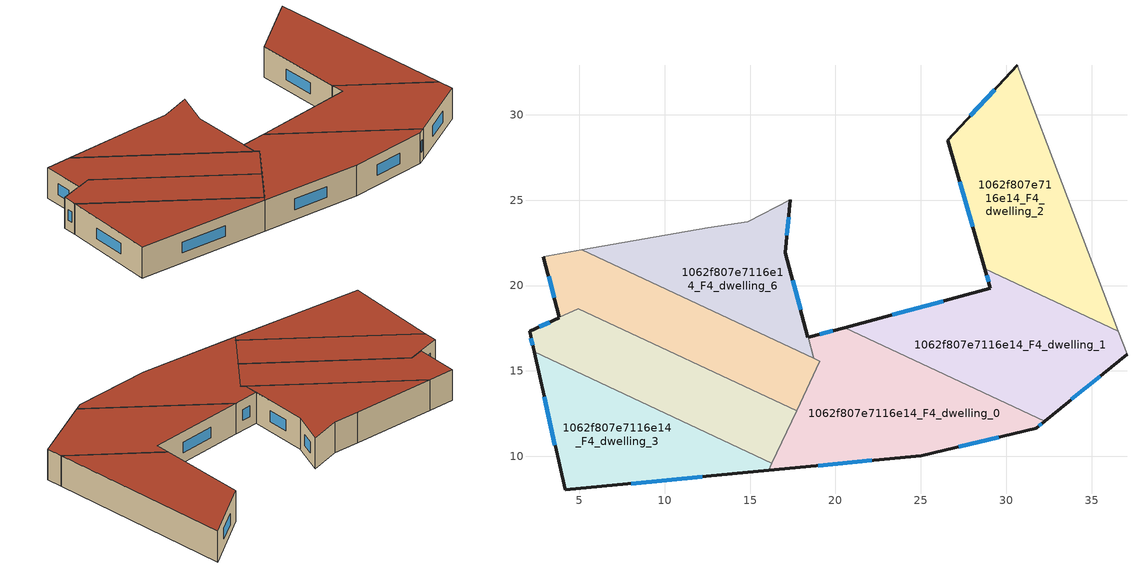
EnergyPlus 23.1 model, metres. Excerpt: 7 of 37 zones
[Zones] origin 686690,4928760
1062f807e7116e14_F4_dwelling_0
 floor to 1062f807e7116e14_F3_dwelling_0 (EU_floor_Construction): 32.24,12.05 31.74,11.65 25.03,10.04 16.09,9.18 19.08,15.56 18.72,15.73 18.39,16.96 20.54,17.54 z12
 wall outside (EU_wall_Construction): 20.54,17.54 18.39,16.96 / 16.09,9.18 25.03,10.04 31.74,11.65 32.24,12.05 z12:15
 wall to 1062f807e7116e14_F4_dwelling_6 (EU_wall_Construction): 18.39,16.96 18.72,15.73 z12:15
 wall to 1062f807e7116e14_F4_dwelling_1 (EU_wall_Construction): 32.24,12.05 20.54,17.54 z12:15
 wall to 1062f807e7116e14_F4_dwelling_4 (EU_wall_Construction): 17.72,12.66 16.28,9.59 z12:15
 wall to 1062f807e7116e14_F4_dwelling_5 (EU_wall_Construction): 18.72,15.73 19.08,15.56 17.72,12.66 z12:15
 wall to 1062f807e7116e14_F4_dwelling_3 (EU_wall_Construction): 16.28,9.59 16.09,9.18 z12:15
 window (EU_Window_Construction): 19.84,17.35 19.09,17.15 / 31.9,11.78 32.08,11.92 / 27.21,10.56 29.56,11.13 / 19,9.46 22.12,9.76 z12.98:14.02
 roof outside (EU_roof_Construction): 31.74,11.65 32.24,12.05 20.54,17.54 18.39,16.96 18.72,15.73 19.08,15.56 16.09,9.18 25.03,10.04 z15
1062f807e7116e14_F4_dwelling_1
 floor to 1062f807e7116e14_F3_dwelling_1 (EU_floor_Construction): 36.55,17.33 37.06,15.98 32.24,12.05 20.54,17.54 29.07,19.84 28.74,20.99 z12
 wall outside (EU_wall_Construction): 32.24,12.05 37.06,15.98 / 28.74,20.99 29.07,19.84 20.54,17.54 z12:15
 wall adiabatic (EU_wall_Construction): 37.06,15.98 36.55,17.33 28.74,20.99 z12:15
 window (EU_Window_Construction): 33.81,13.33 35.49,14.7 / 26.3,19.09 23.31,18.29 / 28.85,20.62 28.96,20.21 z12.98:14.02
 roof outside (EU_roof_Construction): 37.06,15.98 36.55,17.33 28.74,20.99 29.07,19.84 20.54,17.54 32.24,12.05 z15
1062f807e7116e14_F4_dwelling_2
 floor to 1062f807e7116e14_F3_dwelling_2 (EU_floor_Construction): 30.64,32.9 36.55,17.33 28.74,20.99 26.56,28.51 z12
 wall outside (EU_wall_Construction): 30.64,32.9 26.56,28.51 28.74,20.99 z12:15
 wall adiabatic (EU_wall_Construction): 28.74,20.99 36.55,17.33 30.64,32.9 z12:15
 window (EU_Window_Construction): 27.27,26.06 28.03,23.43 / 29.31,31.47 27.89,29.94 z12.98:14.02
 roof outside (EU_roof_Construction): 36.55,17.33 30.64,32.9 26.56,28.51 28.74,20.99 z15
1062f807e7116e14_F4_dwelling_3
 floor to 1062f807e7116e14_F3_dwelling_3 (EU_floor_Construction): 16.28,9.59 16.09,9.18 4.17,8.04 2.36,16.12 z12
 wall outside (EU_wall_Construction): 2.36,16.12 4.17,8.04 16.09,9.18 z12:15
 wall to 1062f807e7116e14_F4_dwelling_4 (EU_wall_Construction): 16.28,9.59 2.36,16.12 z12:15
 window (EU_Window_Construction): 8.05,8.41 12.21,8.81 / 2.95,13.49 3.58,10.67 z12.98:14.02
 roof outside (EU_roof_Construction): 16.09,9.18 16.28,9.59 2.36,16.12 4.17,8.04 z15
1062f807e7116e14_F4_dwelling_4
 floor to 1062f807e7116e14_F3_dwelling_4 (EU_floor_Construction): 17.72,12.66 16.28,9.59 2.36,16.12 2.09,17.31 4.94,18.65 z12
 wall outside (EU_wall_Construction): 3.84,18.13 2.09,17.31 2.36,16.12 z12:15
 wall to 1062f807e7116e14_F4_dwelling_5 (EU_wall_Construction): 4.94,18.65 3.84,18.13 / 17.72,12.66 4.95,18.65 z12:15
 window (EU_Window_Construction): 2.18,16.92 2.27,16.5 / 3.27,17.86 2.66,17.58 z12.98:14.02
 roof outside (EU_roof_Construction): 16.28,9.59 17.72,12.66 4.95,18.65 2.09,17.31 2.36,16.12 z15
1062f807e7116e14_F4_dwelling_5
 floor to 1062f807e7116e14_F3_dwelling_5 (EU_floor_Construction): 19.08,15.56 17.72,12.66 4.94,18.65 3.84,18.13 2.9,21.7 5.16,22.09 z12
 wall outside (EU_wall_Construction): 2.9,21.7 3.84,18.13 z12:15
 wall adiabatic (EU_wall_Construction): 5.16,22.09 2.9,21.7 z12:15
 wall to 1062f807e7116e14_F4_dwelling_6 (EU_wall_Construction): 18.72,15.73 5.16,22.09 z12:15
 window (EU_Window_Construction): 3.21,20.54 3.54,19.29 z12.98:14.02
 roof outside (EU_roof_Construction): 17.72,12.66 19.08,15.56 5.16,22.09 2.9,21.7 3.84,18.13 4.94,18.65 z15
1062f807e7116e14_F4_dwelling_6
 floor to 1062f807e7116e14_F3_dwelling_6 (EU_floor_Construction): 17.35,25.01 17.05,21.93 18.72,15.73 5.16,22.09 12.53,23.39 14.86,23.74 z12
 wall outside (EU_wall_Construction): 18.39,16.96 17.05,21.93 17.35,25.01 z12:15
 wall adiabatic (EU_wall_Construction): 17.35,25.01 14.86,23.74 12.53,23.39 5.16,22.09 z12:15
 window (EU_Window_Construction): 17.15,22.93 17.25,24.01 / 17.95,18.58 17.49,20.32 z12.98:14.02
 roof outside (EU_roof_Construction): 18.72,15.73 17.05,21.93 17.35,25.01 14.86,23.74 12.53,23.39 5.16,22.09 z15
[Building]
EU S2 Campaign: North Axis=0; Terrain=City; Solar Distribution=FullExterior
[Site:Location]
Bologna: Latitude=44.5; Longitude=11.25; Time Zone=1; Elevation=37
[SizingPeriod:WeatherFileDays]
AnnualSizingPeriod: Begin Month=1; Begin Day of Month=1; End Month=12; End Day of Month=31; Day of Week for Start Day=Monday; Use Weather File Daylight Saving Period=No; Use Weather File Rain and Snow Indicators=No
[MATERIAL]
EU_InternalMass_Material: Roughness=MediumRough; Thickness=0.1; Conductivity=1; Density=1800; Specific Heat=900; Thermal Absorptance=0.9; Solar Absorptance=0.7; Visible Absorptance=0.7
[MATERIAL:NOMASS] Roughness=MediumRough; Thermal Absorptance=0.9; Solar Absorptance=0.7; Visible Absorptance=0.7
Name | Thermal Resistance
EU_wall_NoMass | 0.905828
EU_roof_NoMass | 0.37593
EU_floor_NoMass | 0.67114
[WINDOWMATERIAL:SIMPLEGLAZINGSYSTEM]
EU_Window_SimpleGlazing: UFactor=4.52486; Solar Heat Gain Coefficient=0.85; Visible Transmittance=0.85
[CONSTRUCTION]
EU_wall_Construction: EU_wall_NoMass
EU_roof_Construction: EU_roof_NoMass
EU_floor_Construction: EU_floor_NoMass
EU_Window_Construction: EU_Window_SimpleGlazing
EU_InternalMass_Construction: EU_InternalMass_Material
[ZONE] Type=1; Multiplier=1; Ceiling Height=autocalculate; Floor Area=autocalculate; Part of Total Floor Area=Yes
Name | Volume
1062f807e7116e14_F4_dwelling_0 | 214.642
1062f807e7116e14_F4_dwelling_1 | 210.376
1062f807e7116e14_F4_dwelling_2 | 210.393
1062f807e7116e14_F4_dwelling_3 | 157.786
1062f807e7116e14_F4_dwelling_4 | 155.609
1062f807e7116e14_F4_dwelling_5 | 160.003
1062f807e7116e14_F4_dwelling_6 | 153.527
[INTERNALMASS] Construction=EU_InternalMass_Construction
Name | Zone or ZoneList | Surface Area
1062f807e7116e14_F4_dwelling_0_EU_InternalMass | 1062f807e7116e14_F4_dwelling_0 | 71.547
1062f807e7116e14_F4_dwelling_1_EU_InternalMass | 1062f807e7116e14_F4_dwelling_1 | 70.1253
1062f807e7116e14_F4_dwelling_2_EU_InternalMass | 1062f807e7116e14_F4_dwelling_2 | 70.1311
1062f807e7116e14_F4_dwelling_3_EU_InternalMass | 1062f807e7116e14_F4_dwelling_3 | 52.5952
1062f807e7116e14_F4_dwelling_4_EU_InternalMass | 1062f807e7116e14_F4_dwelling_4 | 51.8724
1062f807e7116e14_F4_dwelling_5_EU_InternalMass | 1062f807e7116e14_F4_dwelling_5 | 53.3349
1062f807e7116e14_F4_dwelling_6_EU_InternalMass | 1062f807e7116e14_F4_dwelling_6 | 51.1937
[OTHEREQUIPMENT] Fuel Type=Electricity; Design Level Calculation Method=Watts/Area; Power per Zone Floor Area=1; Fraction Latent=0; Fraction Radiant=0; Fraction Lost=0; Carbon Dioxide Generation Rate=0; EndUse Subcategory=EU_Step8_InternalGains
Name | Zone or ZoneList or Space or SpaceList | Schedule
EU_Step8_InternalGain_1062f807e7116e14_F4_dwelling_0_f000 | 1062f807e7116e14_F4_dwelling_0 | EU_Step8_GainSchedule_1062f807e7116e14_F4_dwelling_0_f000
EU_Step8_InternalGain_1062f807e7116e14_F4_dwelling_1_f000 | 1062f807e7116e14_F4_dwelling_1 | EU_Step8_GainSchedule_1062f807e7116e14_F4_dwelling_1_f000
EU_Step8_InternalGain_1062f807e7116e14_F4_dwelling_2_f000 | 1062f807e7116e14_F4_dwelling_2 | EU_Step8_GainSchedule_1062f807e7116e14_F4_dwelling_2_f000
EU_Step8_InternalGain_1062f807e7116e14_F4_dwelling_3_f000 | 1062f807e7116e14_F4_dwelling_3 | EU_Step8_GainSchedule_1062f807e7116e14_F4_dwelling_3_f000
EU_Step8_InternalGain_1062f807e7116e14_F4_dwelling_4_f000 | 1062f807e7116e14_F4_dwelling_4 | EU_Step8_GainSchedule_1062f807e7116e14_F4_dwelling_4_f000
EU_Step8_InternalGain_1062f807e7116e14_F4_dwelling_5_f000 | 1062f807e7116e14_F4_dwelling_5 | EU_Step8_GainSchedule_1062f807e7116e14_F4_dwelling_5_f000
EU_Step8_InternalGain_1062f807e7116e14_F4_dwelling_6_f000 | 1062f807e7116e14_F4_dwelling_6 | EU_Step8_GainSchedule_1062f807e7116e14_F4_dwelling_6_f000
[ZONEVENTILATION:DESIGNFLOWRATE] Schedule=EU_AlwaysOn; Design Flow Rate Calculation Method=AirChanges/Hour; Air Changes per Hour=0.73129; Ventilation Type=Natural; Fan Pressure Rise=0; Fan Total Efficiency=1; Constant Term Coefficient=1; Temperature Term Coefficient=0; Velocity Term Coefficient=0; Velocity Squared Term Coefficient=0; Minimum Indoor Temperature=-100; Maximum Indoor Temperature=100; Delta Temperature=-100; Minimum Outdoor Temperature=-100; Maximum Outdoor Temperature=100; Maximum Wind Speed=40
Name | Zone or ZoneList or Space or SpaceList
EU_ConstantAir_1062f807e7116e14_F4_dwelling_0 | 1062f807e7116e14_F4_dwelling_0
EU_ConstantAir_1062f807e7116e14_F4_dwelling_1 | 1062f807e7116e14_F4_dwelling_1
EU_ConstantAir_1062f807e7116e14_F4_dwelling_2 | 1062f807e7116e14_F4_dwelling_2
EU_ConstantAir_1062f807e7116e14_F4_dwelling_3 | 1062f807e7116e14_F4_dwelling_3
EU_ConstantAir_1062f807e7116e14_F4_dwelling_4 | 1062f807e7116e14_F4_dwelling_4
EU_ConstantAir_1062f807e7116e14_F4_dwelling_5 | 1062f807e7116e14_F4_dwelling_5
EU_ConstantAir_1062f807e7116e14_F4_dwelling_6 | 1062f807e7116e14_F4_dwelling_6
[HVACTEMPLATE:THERMOSTAT] Constant Heating Setpoint=20; Constant Cooling Setpoint=50
EU_HeatOnly_1062f807e7116e14_F2_dwelling_3; EU_HeatOnly_1062f807e7116e14_F2_dwelling_4; EU_HeatOnly_1062f807e7116e14_F2_dwelling_5; EU_HeatOnly_1062f807e7116e14_F2_dwelling_6; EU_HeatOnly_1062f807e7116e14_F3_dwelling_0; EU_HeatOnly_1062f807e7116e14_F3_dwelling_1; EU_HeatOnly_1062f807e7116e14_F3_dwelling_2; EU_HeatOnly_1062f807e7116e14_F3_dwelling_3; EU_HeatOnly_1062f807e7116e14_F3_dwelling_4; EU_HeatOnly_1062f807e7116e14_F3_dwelling_5; EU_HeatOnly_1062f807e7116e14_F3_dwelling_6; EU_HeatOnly_1062f807e7116e14_F4_dwelling_0; EU_HeatOnly_1062f807e7116e14_F4_dwelling_1; EU_HeatOnly_1062f807e7116e14_F4_dwelling_2; EU_HeatOnly_1062f807e7116e14_F4_dwelling_3; EU_HeatOnly_1062f807e7116e14_F4_dwelling_4; EU_HeatOnly_1062f807e7116e14_F4_dwelling_5; EU_HeatOnly_1062f807e7116e14_F4_dwelling_6
[HVACTEMPLATE:ZONE:IDEALLOADSAIRSYSTEM] System Availability Schedule=EU_AlwaysOn; Maximum Heating Supply Air Temperature=50; Minimum Cooling Supply Air Temperature=13; Maximum Heating Supply Air Humidity Ratio=0.0156; Minimum Cooling Supply Air Humidity Ratio=0.0077; Heating Limit=NoLimit; Cooling Limit=NoLimit; Heating Availability Schedule=EU_AlwaysOn; Cooling Availability Schedule=EU_CoolingOff; Dehumidification Control Type=ConstantSensibleHeatRatio; Cooling Sensible Heat Ratio=0.7; Dehumidification Setpoint=60; Humidification Control Type=None; Humidification Setpoint=30; Outdoor Air Method=None; Outdoor Air Flow Rate per Person=0.00944; Outdoor Air Flow Rate per Zone Floor Area=0; Outdoor Air Flow Rate per Zone=0; Demand Controlled Ventilation Type=None; Outdoor Air Economizer Type=NoEconomizer; Heat Recovery Type=None; Sensible Heat Recovery Effectiveness=0.7; Latent Heat Recovery Effectiveness=0.65
Name | Template Thermostat
1062f807e7116e14_F4_dwelling_0 | EU_HeatOnly_1062f807e7116e14_F4_dwelling_0
1062f807e7116e14_F4_dwelling_1 | EU_HeatOnly_1062f807e7116e14_F4_dwelling_1
1062f807e7116e14_F4_dwelling_2 | EU_HeatOnly_1062f807e7116e14_F4_dwelling_2
1062f807e7116e14_F4_dwelling_3 | EU_HeatOnly_1062f807e7116e14_F4_dwelling_3
1062f807e7116e14_F4_dwelling_4 | EU_HeatOnly_1062f807e7116e14_F4_dwelling_4
1062f807e7116e14_F4_dwelling_5 | EU_HeatOnly_1062f807e7116e14_F4_dwelling_5
1062f807e7116e14_F4_dwelling_6 | EU_HeatOnly_1062f807e7116e14_F4_dwelling_6
[SIZING:ZONE] Zone Cooling Design Supply Air Temperature Input Method=SupplyAirTemperature; Zone Cooling Design Supply Air Temperature=13; Zone Heating Design Supply Air Temperature Input Method=SupplyAirTemperature; Zone Heating Design Supply Air Temperature=50; Zone Cooling Design Supply Air Humidity Ratio=0.008; Zone Heating Design Supply Air Humidity Ratio=0.008; Cooling Design Air Flow Method=DesignDay; Cooling Design Air Flow Rate=0; Cooling Minimum Air Flow per Zone Floor Area=0.000762; Cooling Minimum Air Flow=0; Cooling Minimum Air Flow Fraction=0.2; Heating Design Air Flow Method=DesignDay; Heating Design Air Flow Rate=0; Heating Maximum Air Flow per Zone Floor Area=0.002032; Heating Maximum Air Flow=0.141576; Heating Maximum Air Flow Fraction=0.3; Account for Dedicated Outdoor Air System=No; Dedicated Outdoor Air System Control Strategy=NeutralSupplyAir; Dedicated Outdoor Air Low Setpoint Temperature for Design=autosize; Dedicated Outdoor Air High Setpoint Temperature for Design=autosize; Zone Load Sizing Method=Sensible Load Only No Latent Load; Zone Latent Cooling Design Supply Air Humidity Ratio Input Method=HumidityRatioDifference; Zone Cooling Design Supply Air Humidity Ratio Difference=0.005; Zone Latent Heating Design Supply Air Humidity Ratio Input Method=HumidityRatioDifference; Zone Humidification Design Supply Air Humidity Ratio Difference=0.005
1062f807e7116e14_F4_dwelling_0; 1062f807e7116e14_F4_dwelling_1; 1062f807e7116e14_F4_dwelling_2; 1062f807e7116e14_F4_dwelling_3; 1062f807e7116e14_F4_dwelling_4; 1062f807e7116e14_F4_dwelling_5; 1062f807e7116e14_F4_dwelling_6
[SCHEDULE:CONSTANT]
Name | Hourly Value
EU_AlwaysOn | 1
EU_CoolingOff | 0
[SCHEDULE:FILE] Column Number=1; Rows to Skip at Top=0; Number of Hours of Data=8760; Column Separator=Comma; Interpolate to Timestep=No; Minutes per Item=60; Adjust Schedule for Daylight Savings=Yes
Name | File
EU_Step8_GainSchedule_1062f807e7116e14_F4_dwelling_0_f000 | ../../schedules/1062f807e7116e14/1062f807e7116e14_F4_dwelling_0_f000_gain.csv
EU_Step8_GainSchedule_1062f807e7116e14_F4_dwelling_1_f000 | ../../schedules/1062f807e7116e14/1062f807e7116e14_F4_dwelling_1_f000_gain.csv
EU_Step8_GainSchedule_1062f807e7116e14_F4_dwelling_2_f000 | ../../schedules/1062f807e7116e14/1062f807e7116e14_F4_dwelling_2_f000_gain.csv
EU_Step8_GainSchedule_1062f807e7116e14_F4_dwelling_3_f000 | ../../schedules/1062f807e7116e14/1062f807e7116e14_F4_dwelling_3_f000_gain.csv
EU_Step8_GainSchedule_1062f807e7116e14_F4_dwelling_4_f000 | ../../schedules/1062f807e7116e14/1062f807e7116e14_F4_dwelling_4_f000_gain.csv
EU_Step8_GainSchedule_1062f807e7116e14_F4_dwelling_5_f000 | ../../schedules/1062f807e7116e14/1062f807e7116e14_F4_dwelling_5_f000_gain.csv
EU_Step8_GainSchedule_1062f807e7116e14_F4_dwelling_6_f000 | ../../schedules/1062f807e7116e14/1062f807e7116e14_F4_dwelling_6_f000_gain.csv
